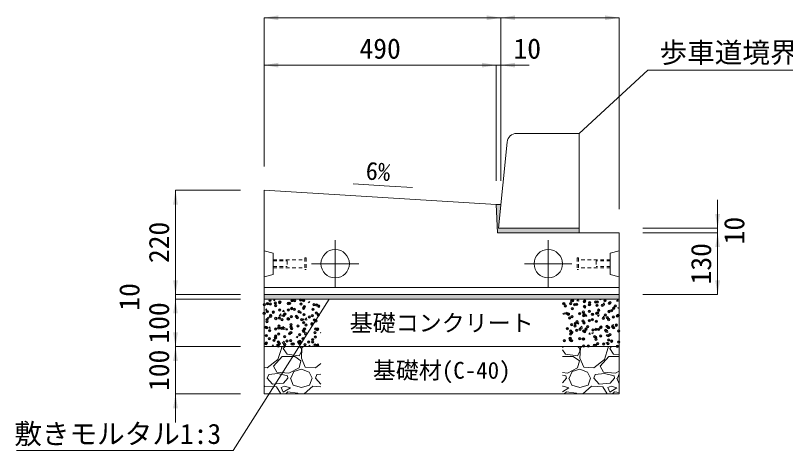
# Model space of a CAD drawing. Units: millimetres at full size. Extents: x 1547 to 6797, y -2117 to 5308.
# Drawn here: x 3888 to 5515, y 3360 to 4279 of the extents above; entities that cross this region are included whole.
import ezdxf
from ezdxf.enums import TextEntityAlignment as Align

# ---------------------------------------------------------------- set-up
doc = ezdxf.new("R2010")
doc.units = ezdxf.units.MM
doc.header["$LTSCALE"] = 10
doc.header["$PDMODE"] = 32
doc.header["$PDSIZE"] = 5
doc.linetypes.add('USER2', pattern=[1.35, 0.75, -0.6])
doc.linetypes.add('USER3', pattern=[28.575, 19.05, -3.175, 3.175, -3.175])
doc.layers.add('ハッチング_モルタル', color=30, linetype='Continuous')
doc.layers.add('文字', color=7, linetype='Continuous')
for name, color, linetype, lineweight in [('ハッチング_基礎', 150, 'Continuous', 5), ('境界ブロック', 4, 'Continuous', 13), ('寸法線', 7, 'Continuous', 13), ('引出線', 4, 'Continuous', 13), ('本体', 2, 'Continuous', 13), ('舗装・基礎', 3, 'Continuous', 13), ('補助線', 8, 'USER3', 9), ('部品', 3, 'USER2', 5)]:
    doc.layers.add(name, color=color, linetype=linetype, lineweight=lineweight)
doc.styles.add('ＭＳ ゴシック', font='')
doc.styles.get('ＭＳ ゴシック').set_extended_font_data('MS Gothic')

# ---------------------------------------------------------------- blocks, each defined once
blk = doc.blocks.new('filled_arrow')
at = {"color": 0, "linetype": 'Continuous', "lineweight": -2}
blk.add_solid([(7.5, 1.25), (0, 0), (7.5, -1.25)], dxfattribs=at)

msp = doc.modelspace()

# ---------------------------------------------------------------- hatches: boundary and pattern name
at = {"layer": 'ハッチング_モルタル'}
for points in [[(5078.3, 3819.7), (5078.3, 3829.7), (4908.3, 3829.7), (4913.3, 3879.7), (4903.32, 3879.7), (4906.32, 3819.7)], [(5163.32, 3679.7), (5163.32, 3689.7), (4413.32, 3689.7), (4413.32, 3679.7)]]:
    msp.add_hatch(color=256, dxfattribs=at).paths.add_polyline_path(points)

# ---------------------------------------------------------------- linework, layer by layer
at = {"layer": 'ハッチング_基礎'}
for p, q in [((4433.01, 3677.85), (4436.57, 3679.21)), ((4433.01, 3677.84), (4435.53, 3676.13)), ((4435.53, 3676.13), (4436.56, 3679.2)), ((5073.46, 3676.35), (5076.67, 3679.7)), ((5073.46, 3676.36), (5077.97, 3675.65)), ((5077.97, 3675.65), (5077.5, 3679.7)), ((5121.23, 3679), (5121.83, 3679.7)), ((5121.23, 3679), (5124.27, 3678.73)), ((5124.25, 3678.73), (5124.07, 3679.7)), ((5157.67, 3675.81), (5160.12, 3678.73)), ((5157.67, 3675.81), (5160.71, 3675.54)), ((5160.69, 3675.54), (5160.1, 3678.72)), ((4415.9, 3656.77), (4418.35, 3659.69)), ((4418.92, 3656.5), (4418.33, 3659.68)), ((4506.01, 3673.77), (4508.54, 3672.07)), ((4506.02, 3673.78), (4509.58, 3675.15)), ((4508.54, 3672.07), (4509.57, 3675.14)), ((5086.73, 3665.74), (5089.26, 3664.04)), ((5086.74, 3665.75), (5090.3, 3667.12)), ((5089.26, 3664.04), (5090.29, 3667.11)), ((5127.67, 3667.94), (5131.63, 3672.06)), ((5127.67, 3667.95), (5132.19, 3667.25)), ((5132.19, 3667.24), (5131.63, 3672.06)), ((5159.74, 3661.69), (5163.3, 3663.05)), ((5159.74, 3661.68), (5162.27, 3659.97)), ((5162.27, 3659.97), (5163.3, 3663.04)), ((4415.9, 3656.77), (4418.94, 3656.5)), ((4444.77, 3644.65), (4448.73, 3648.77)), ((4444.77, 3644.65), (4449.29, 3643.95)), ((4449.28, 3643.95), (4448.72, 3648.77)), ((4452.34, 3653.58), (4454.79, 3656.5)), ((4452.34, 3653.58), (4455.38, 3653.31)), ((4455.36, 3653.31), (4454.77, 3656.49)), ((4463.33, 3657.4), (4466.89, 3658.76)), ((4463.33, 3657.39), (4465.86, 3655.68)), ((4465.86, 3655.68), (4466.89, 3658.75)), ((4488.78, 3650.39), (4491.23, 3653.31)), ((4488.78, 3650.39), (4491.81, 3650.13)), ((4491.8, 3650.12), (4491.21, 3653.31)), ((4525.21, 3647.2), (4527.66, 3650.12)), ((4525.21, 3647.2), (4528.25, 3646.94)), ((4528.23, 3646.93), (4527.64, 3650.12)), ((5044.05, 3649.36), (5046.58, 3647.65)), ((5044.06, 3649.37), (5047.61, 3650.73)), ((5046.58, 3647.65), (5047.61, 3650.72)), ((5055.41, 3647.16), (5057.86, 3650.08)), ((5055.41, 3647.16), (5058.45, 3646.9)), ((5058.43, 3646.89), (5057.84, 3650.08)), ((5091.85, 3643.97), (5094.3, 3646.89)), ((5091.85, 3643.97), (5094.88, 3643.71)), ((5094.86, 3643.7), (5094.27, 3646.89)), ((5117.06, 3645.3), (5120.62, 3646.67)), ((5117.06, 3645.29), (5119.58, 3643.59)), ((5119.58, 3643.59), (5120.61, 3646.66)), ((5128.28, 3640.79), (5130.73, 3643.7)), ((5131.3, 3640.52), (5130.71, 3643.7)), ((4420.65, 3641.01), (4424.21, 3642.38)), ((4420.65, 3641), (4423.17, 3639.3)), ((4423.17, 3639.3), (4424.2, 3642.37)), ((4493.65, 3636.93), (4496.18, 3635.23)), ((4493.66, 3636.94), (4497.21, 3638.31)), ((4496.18, 3635.23), (4497.21, 3638.3)), ((4498.98, 3636.24), (4503.5, 3635.54)), ((4498.99, 3636.24), (4502.94, 3640.36)), ((4503.5, 3635.54), (4502.94, 3640.36)), ((5074.37, 3628.91), (5076.9, 3627.2)), ((5074.38, 3628.92), (5077.93, 3630.28)), ((5076.9, 3627.2), (5077.93, 3630.27)), ((5128.28, 3640.79), (5131.32, 3640.52)), ((4422.95, 3618.56), (4425.4, 3621.47)), ((4422.95, 3618.56), (4425.99, 3618.29)), ((4425.97, 3618.29), (4425.38, 3621.47)), ((4450.97, 3620.56), (4454.53, 3621.92)), ((4450.97, 3620.55), (4453.5, 3618.84)), ((4453.5, 3618.84), (4454.53, 3621.91)), ((4459.39, 3615.37), (4461.84, 3618.29)), ((4459.39, 3615.37), (4462.43, 3615.1)), ((4462.41, 3615.1), (4461.82, 3618.28)), ((4495.83, 3612.18), (4498.28, 3615.1)), ((4495.83, 3612.18), (4498.86, 3611.91)), ((4498.84, 3611.91), (4498.26, 3615.1)), ((4523.98, 3616.49), (4527.54, 3617.85)), ((4523.98, 3616.48), (4526.5, 3614.78)), ((4526.5, 3614.78), (4527.53, 3617.84)), ((5062.46, 3608.95), (5064.91, 3611.87)), ((5065.47, 3608.68), (5064.89, 3611.86)), ((5080.19, 3618.46), (5084.15, 3622.58)), ((5080.19, 3618.46), (5084.71, 3617.76)), ((5084.71, 3617.75), (5084.15, 3622.58)), ((5134.41, 3610.05), (5138.37, 3614.17)), ((5138.92, 3609.35), (5138.36, 3614.17)), ((5147.38, 3624.85), (5150.94, 3626.21)), ((5147.38, 3624.84), (5149.91, 3623.13)), ((5149.91, 3623.13), (5150.94, 3626.2)), ((4481.29, 3600.1), (4483.82, 3598.39)), ((4481.3, 3600.1), (4484.85, 3601.47)), ((4483.82, 3598.39), (4484.85, 3601.46)), ((4532.26, 3608.99), (4533.32, 3610.25)), ((4532.26, 3608.99), (4533.32, 3608.9)), ((5062.46, 3608.95), (5065.49, 3608.68)), ((5098.9, 3605.76), (5101.34, 3608.68)), ((5098.9, 3605.76), (5101.93, 3605.5)), ((5101.91, 3605.49), (5101.32, 3608.68)), ((5104.7, 3608.46), (5108.26, 3609.83)), ((5104.7, 3608.45), (5107.22, 3606.75)), ((5107.22, 3606.75), (5108.25, 3609.82)), ((5134.41, 3610.05), (5138.92, 3609.35)), ((5135.33, 3602.57), (5137.78, 3605.49)), ((5135.33, 3602.57), (5138.37, 3602.31)), ((5138.35, 3602.3), (5137.76, 3605.49)), ((4430, 3580.34), (4432.45, 3583.26)), ((4430, 3580.34), (4433.04, 3580.08)), ((4433.02, 3580.08), (4432.43, 3583.26)), ((4438.61, 3583.72), (4442.17, 3585.09)), ((4438.61, 3583.71), (4441.14, 3582.01)), ((4441.14, 3582.01), (4442.17, 3585.08)), ((4450.49, 3577.84), (4449.35, 3579.7)), ((4451.5, 3586.76), (4456.02, 3586.06)), ((4451.51, 3586.75), (4455.46, 3590.88)), ((4457.44, 3579.7), (4453.54, 3575.8)), ((4456.02, 3586.05), (4455.46, 3590.88)), ((4468.57, 3579.7), (4468.89, 3580.08)), ((4468.94, 3579.7), (4468.87, 3580.07)), ((4492.15, 3575.8), (4487.7, 3579.7)), ((4496.32, 3579.7), (4493.17, 3576.82)), ((4507.02, 3579.7), (4509.68, 3582.47)), ((4510, 3579.7), (4509.67, 3582.47)), ((4511.75, 3579.7), (4515.18, 3581.02)), ((4514.73, 3579.7), (4515.17, 3581.01)), ((5045.44, 3579.7), (5043.32, 3577.58)), ((5062.01, 3592.07), (5064.54, 3590.36)), ((5062.02, 3592.08), (5065.57, 3593.44)), ((5064.54, 3590.36), (5065.57, 3593.43)), ((5080.15, 3575.8), (5075.7, 3579.7)), ((5084.32, 3579.7), (5081.17, 3576.82)), ((5135.02, 3588.01), (5138.58, 3589.38)), ((5135.02, 3588), (5137.55, 3586.3)), ((5137.55, 3586.3), (5138.58, 3589.37)), ((5140.09, 3577.84), (5138.95, 3579.7)), ((5147.04, 3579.7), (5143.14, 3575.8)), ((4442.37, 3552.44), (4450.49, 3577.84)), ((4453.54, 3575.8), (4461.67, 3563.61)), ((4461.67, 3563.61), (4487.07, 3560.56)), ((4487.07, 3560.56), (4492.15, 3569.71)), ((4493.17, 3576.82), (4492.15, 3555.48)), ((4492.15, 3569.71), (4492.15, 3575.8)), ((5043.32, 3573.14), (5049.67, 3563.61)), ((5049.67, 3563.61), (5075.07, 3560.56)), ((5075.07, 3560.56), (5080.15, 3569.71)), ((5081.17, 3576.82), (5080.15, 3555.48)), ((5080.15, 3569.71), (5080.15, 3575.8)), ((5131.97, 3552.44), (5140.09, 3577.84)), ((5143.14, 3575.8), (5151.27, 3563.61)), ((5151.27, 3563.61), (5163.32, 3562.17)), ((4420.01, 3535.16), (4442.37, 3552.44)), ((4433.22, 3538.21), (4451.51, 3558.53)), ((4451.51, 3558.53), (4477.93, 3558.53)), ((4477.93, 3558.53), (4491.13, 3549.39)), ((4491.13, 3549.39), (4487.07, 3535.16)), ((4492.15, 3555.48), (4500.28, 3536.18)), ((5043.32, 3558.53), (5065.93, 3558.53)), ((5065.93, 3558.53), (5079.13, 3549.39)), ((5079.13, 3549.39), (5075.07, 3535.16)), ((5080.15, 3555.48), (5088.28, 3536.18)), ((5109.61, 3535.16), (5131.97, 3552.44)), ((5122.82, 3538.21), (5141.11, 3558.53)), ((5141.11, 3558.53), (5163.32, 3558.53)), ((4413.32, 3535.48), (4420.01, 3535.16)), ((4440.33, 3526.02), (4433.22, 3538.21)), ((4487.07, 3535.16), (4465.73, 3523.99)), ((4475.89, 3527.04), (4492.15, 3532.12)), ((4492.15, 3532.12), (4508.41, 3526.02)), ((4500.28, 3536.18), (4521.61, 3535.16)), ((4521.61, 3535.16), (4533.32, 3544.21)), ((5075.07, 3535.16), (5053.73, 3523.99)), ((5063.89, 3527.04), (5080.15, 3532.12)), ((5080.15, 3532.12), (5096.41, 3526.02)), ((5088.28, 3536.18), (5109.61, 3535.16)), ((5129.93, 3526.02), (5122.82, 3538.21)), ((4420.01, 3512.81), (4423.06, 3520.94)), ((4442.37, 3522.97), (4423.06, 3520.94)), ((4465.73, 3523.99), (4440.33, 3526.02)), ((4462.69, 3517.89), (4442.37, 3522.97)), ((4463.7, 3512.81), (4462.69, 3517.89)), ((4469.8, 3512.81), (4475.89, 3527.04)), ((4508.41, 3526.02), (4514.5, 3512.81)), ((4521.61, 3512.81), (4524.66, 3520.94)), ((4533.32, 3521.85), (4524.66, 3520.94)), ((5053.73, 3523.99), (5043.32, 3524.82)), ((5050.69, 3517.89), (5043.32, 3519.73)), ((5051.7, 3512.81), (5050.69, 3517.89)), ((5057.8, 3512.81), (5063.89, 3527.04)), ((5096.41, 3526.02), (5102.5, 3512.81)), ((5109.61, 3512.81), (5112.66, 3520.94)), ((5131.97, 3522.97), (5112.66, 3520.94)), ((5155.33, 3523.99), (5129.93, 3526.02)), ((5152.29, 3517.89), (5131.97, 3522.97)), ((5153.3, 3512.81), (5152.29, 3517.89)), ((5163.32, 3528.17), (5155.33, 3523.99)), ((5159.4, 3512.81), (5163.32, 3521.96)), ((4431.19, 3500.62), (4420.01, 3512.81)), ((4454.56, 3502.65), (4431.19, 3500.62)), ((4463.7, 3512.81), (4454.56, 3502.65)), ((4468.78, 3512.81), (4474.88, 3498.59)), ((4474.88, 3498.59), (4492.15, 3493.51)), ((4492.15, 3493.51), (4509.42, 3498.59)), ((4509.42, 3498.59), (4514.5, 3512.81)), ((4532.79, 3500.62), (4521.61, 3512.81)), ((4533.32, 3500.67), (4532.79, 3500.62)), ((5051.7, 3512.81), (5043.32, 3503.5)), ((5056.78, 3512.81), (5062.88, 3498.59)), ((5062.88, 3498.59), (5080.15, 3493.51)), ((5080.15, 3493.51), (5097.42, 3498.59)), ((5097.42, 3498.59), (5102.5, 3512.81)), ((5120.79, 3500.62), (5109.61, 3512.81)), ((5144.16, 3502.65), (5120.79, 3500.62)), ((5153.3, 3512.81), (5144.16, 3502.65)), ((5158.38, 3512.81), (5163.32, 3501.3)), ((4414.93, 3496.56), (4413.32, 3495.08)), ((4439.32, 3494.52), (4414.93, 3496.56)), ((4448.38, 3479.7), (4439.32, 3494.52)), ((4456.59, 3496.56), (4449.48, 3493.51)), ((4449.48, 3493.51), (4453.54, 3483.35)), ((4453.54, 3483.35), (4468.78, 3492.49)), ((4468.78, 3492.49), (4456.59, 3496.56)), ((4463.7, 3484.36), (4459.04, 3479.7)), ((4484.02, 3481.32), (4463.7, 3484.36)), ((4485.87, 3479.7), (4484.02, 3481.32)), ((4516.53, 3496.56), (4498.07, 3479.7)), ((4533.32, 3495.16), (4516.53, 3496.56)), ((5044.59, 3496.56), (5043.32, 3496.01)), ((5043.32, 3484.41), (5056.78, 3492.49)), ((5056.78, 3492.49), (5044.59, 3496.56)), ((5051.7, 3484.36), (5047.04, 3479.7)), ((5072.02, 3481.32), (5051.7, 3484.36)), ((5073.87, 3479.7), (5072.02, 3481.32)), ((5104.53, 3496.56), (5086.07, 3479.7)), ((5128.92, 3494.52), (5104.53, 3496.56)), ((5137.98, 3479.7), (5128.92, 3494.52)), ((5146.19, 3496.56), (5139.08, 3493.51)), ((5139.08, 3493.51), (5143.14, 3483.35)), ((5143.14, 3483.35), (5158.38, 3492.49)), ((5158.38, 3492.49), (5146.19, 3496.56)), ((5153.3, 3484.36), (5148.64, 3479.7)), ((5163.32, 3482.86), (5153.3, 3484.36))]:
    msp.add_line(p, q, dxfattribs=at)
for p in [(4425.48, 3677.45), (4446.52, 3673.83), (4472.18, 3677.08), (4478.07, 3676.75), (4490.79, 3678.43), (4496.9, 3676.47), (5062.6, 3675.96), (5064.85, 3677.07), (5089.71, 3674.81), (5090.17, 3675.73), (5113.69, 3674.16), (5116.83, 3673.66), (5132.93, 3676.7), (4414.04, 3668.32), (4420.43, 3670.25), (4426.75, 3670), (4437.25, 3671.9), (4437.65, 3666.29), (4445.9, 3656.92), (4445.99, 3672.53), (4464.36, 3670.76), (4467.28, 3671.38), (4471.56, 3660.17), (4477.43, 3658.39), (4491.48, 3669.61), (4496.67, 3660.92), (4497.94, 3663.98), (4516.3, 3658.69), (4518.6, 3668.47), (4524.03, 3667.55), (4528.75, 3665.15), (5046.19, 3670.28), (5049.65, 3665.73), (5060.54, 3670.64), (5064.23, 3660.16), (5068.89, 3668.26), (5073.31, 3669.13), (5090.32, 3663.74), (5100.43, 3667.99), (5100.98, 3672.49), (5115.98, 3666.99), (5127.54, 3666.84), (5142.36, 3670.8), (5143.95, 3672.52), (5151.65, 3660.88), (5154.66, 3665.69), (4413.39, 3649.96), (4419.82, 3653.34), (4427.35, 3645.94), (4427.43, 3643.43), (4432.63, 3652.49), (4454.47, 3644.8), (4457.05, 3648.52), (4464.71, 3656.72), (4470.94, 3643.26), (4481.59, 3643.65), (4483.3, 3640.89), (4486.68, 3653.6), (4497.33, 3647.07), (4508.71, 3642.51), (4515.39, 3645.11), (4523.41, 3650.64), (4528.1, 3646.79), (5052.49, 3650.13), (5055.53, 3648.23), (5063.62, 3643.25), (5079.61, 3648.99), (5087.61, 3652.45), (5088.07, 3645.41), (5089.7, 3646.83), (5100.33, 3654.13), (5106.73, 3647.84), (5115.36, 3650.08), (5117.7, 3650.5), (5119.57, 3656.66), (5133.84, 3646.7), (5138.29, 3640.85), (5141.74, 3653.89), (5147.32, 3655.59), (5151, 3642.52), (5159.49, 3644.43), (5160.96, 3645.55), (4419.2, 3636.43), (4419.26, 3632.46), (4438.06, 3639.12), (4445.28, 3640.01), (4451.35, 3636.68), (4464.06, 3638.36), (4465.18, 3637.97), (4470.32, 3626.35), (4492.3, 3636.83), (4496.71, 3630.15), (4502.02, 3625.08), (4514.21, 3628.38), (4514.74, 3626.75), (4519.42, 3635.68), (4522.79, 3633.73), (5058.44, 3640.33), (5063, 3626.34), (5070.62, 3629.18), (5074.25, 3632.42), (5086.97, 3634.09), (5089.08, 3629.91), (5100.24, 3634.26), (5106.2, 3636.62), (5114.74, 3633.17), (5129.87, 3639.35), (5141.12, 3636.98), (5156.88, 3625.02), (4417.25, 3620.12), (4418.58, 3619.52), (4425.33, 3613.12), (4437.98, 3616.65), (4444.36, 3618.98), (4444.66, 3623.09), (4450.7, 3618.32), (4454.95, 3618.21), (4469.71, 3609.44), (4469.94, 3620.85), (4471.48, 3617.83), (4484.58, 3623.29), (4496.09, 3613.24), (4496.75, 3612.14), (4498.6, 3616.68), (4520.62, 3609.25), (4522.17, 3616.82), (4525.72, 3615.54), (4526.38, 3617.22), (5053.31, 3617.35), (5060.88, 3612.38), (5062.38, 3609.43), (5069.72, 3623.03), (5073.6, 3614.05), (5080.43, 3616.21), (5088.46, 3613), (5090.02, 3611.4), (5092.84, 3616.59), (5096.83, 3621.88), (5107.54, 3615.06), (5114.12, 3616.26), (5119.64, 3616.48), (5123.95, 3620.74), (5124.92, 3620.81), (5134.66, 3613.91), (5137.64, 3622.48), (5140.51, 3620.06), (5149.27, 3621.57), (5151.07, 3619.59), (5161.78, 3612.77), (4417.96, 3602.61), (4424.62, 3596.61), (4434.47, 3593.02), (4437.34, 3598.28), (4437.5, 3601.97), (4444.05, 3606.18), (4456.58, 3600.82), (4461.59, 3591.87), (4467.13, 3607.05), (4469.09, 3592.52), (4488.66, 3605.04), (4495.47, 3596.33), (4501.38, 3606.71), (4516.15, 3594.36), (4521.56, 3599.91), (5047.52, 3592.34), (5059.61, 3597.21), (5060.24, 3594.02), (5060.39, 3606.31), (5061.76, 3592.52), (5079.48, 3596.55), (5086.73, 3596.06), (5087.85, 3596.09), (5111.56, 3600.77), (5113.5, 3599.34), (5113.84, 3594.92), (5124.28, 3602.45), (5139.89, 3603.15), (5140.96, 3593.77), (5143.52, 3604.98), (4417.35, 3585.7), (4418.07, 3587.34), (4443.21, 3580.78), (4443.43, 3589.27), (4445.18, 3586.19), (4456.9, 3584.19), (4472.3, 3585.05), (4475.29, 3585), (4486.53, 3589.28), (4488.01, 3586.68), (4488.71, 3590.73), (4499.42, 3583.9), (4507.25, 3589.21), (4515.83, 3589.58), (4520.94, 3583), (4526.54, 3582.76), (5087.92, 3581.09), (5098.2, 3580.74), (5110.91, 3582.41), (5112.89, 3582.43), (5117.55, 3586.17), (5130.15, 3584.95), (5139.27, 3586.24), (5147.17, 3591.26), (5159.34, 3580.1), (5162.24, 3589.17)]:
    msp.add_point(p, dxfattribs=at)
at = {"layer": '境界ブロック'}
for p, q in [((5078.3, 4029.7), (4946.4, 4029.7)), ((5078.3, 3829.7), (5078.3, 4029.7)), ((4908.3, 3829.7), (4926.5, 4011.69)), ((5078.3, 3829.7), (4908.3, 3829.7))]:
    msp.add_line(p, q, dxfattribs=at)
msp.add_arc((4946.4, 4009.7), 20, 90, 174.28941, dxfattribs=at)
at = {"layer": '寸法線'}
for p, q in [((4413.32, 4274.02), (4913.3, 4274.02)), ((4413.32, 3959.7), (4413.32, 4274.02)), ((4913.3, 3929.7), (4913.3, 4274.02)), ((4913.3, 4274.02), (5163.32, 4274.02)), ((4913.3, 3929.7), (4913.3, 4274.02)), ((5163.32, 3869.7), (5163.32, 4274.02)), ((4413.32, 4174.02), (4903.32, 4174.02)), ((4413.32, 3959.7), (4413.32, 4174.02)), ((4843.32, 4174.02), (4973.3, 4174.02)), ((4903.32, 3929.7), (4903.32, 4174.02)), ((4903.32, 3929.7), (4903.32, 4174.02)), ((4913.3, 3929.7), (4913.3, 4174.02)), ((4226.2, 3689.7), (4226.2, 3909.7)), ((4363.32, 3909.7), (4226.2, 3909.7)), ((5370.94, 3759.7), (5370.94, 3889.7)), ((5213.32, 3829.7), (5370.94, 3829.7)), ((5213.32, 3819.7), (5370.94, 3819.7)), ((5213.32, 3819.7), (5370.94, 3819.7)), ((5370.94, 3689.7), (5370.94, 3819.7)), ((4226.2, 3749.7), (4226.2, 3619.7)), ((4363.32, 3689.7), (4226.2, 3689.7)), ((4363.32, 3689.7), (4226.2, 3689.7)), ((4363.32, 3679.7), (4226.2, 3679.7)), ((4226.2, 3679.7), (4226.2, 3519.7)), ((4363.32, 3679.7), (4226.2, 3679.7)), ((5213.32, 3689.7), (5370.94, 3689.7)), ((4226.2, 3639.7), (4226.2, 3419.7)), ((4363.32, 3579.7), (4226.2, 3579.7)), ((4363.32, 3579.7), (4226.2, 3579.7)), ((4363.32, 3479.7), (4226.2, 3479.7))]:
    msp.add_line(p, q, dxfattribs=at)
at = {"layer": '引出線'}
for points in [[(5078.3, 4029.7), (5223.39, 4163.37), (5760.52, 4163.37)], [(4726.54, 3915.62), (4677.87, 3918.6), (4601.67, 3923.27)], [(4550.49, 3679.7), (4347.65, 3360.19), (3890.24, 3360.19)]]:
    msp.add_lwpolyline(points, dxfattribs=at)
at = {"layer": '本体'}
for p, q in [((4413.32, 3689.7), (4413.32, 3909.7)), ((4903.32, 3879.7), (4413.32, 3909.7)), ((4903.32, 3879.7), (4906.32, 3819.7)), ((5163.32, 3819.7), (4906.32, 3819.7)), ((5163.32, 3689.7), (5163.32, 3819.7)), ((4432.32, 3777.2), (4413.32, 3782.2)), ((4432.32, 3732.2), (4432.32, 3777.2)), ((5144.32, 3777.2), (5163.32, 3782.2)), ((5144.32, 3732.2), (5144.32, 3777.2)), ((4413.32, 3727.2), (4432.32, 3732.2)), ((5163.32, 3727.2), (5144.32, 3732.2)), ((5163.32, 3704.7), (4413.32, 3704.7)), ((5163.32, 3689.7), (4413.32, 3689.7))]:
    msp.add_line(p, q, dxfattribs=at)
for centre in [(4563.32, 3754.7), (5013.32, 3754.7)]:
    msp.add_circle(centre, 30, dxfattribs=at)
at = {"layer": '舗装・基礎'}
for p, q in [((4903.32, 3879.7), (4913.3, 3879.7)), ((5078.3, 3829.7), (5078.3, 3819.7))]:
    msp.add_line(p, q, dxfattribs=at)
for points in [[(4413.32, 3689.7), (5163.32, 3689.7), (5163.32, 3679.7), (4413.32, 3679.7)], [(4413.32, 3679.7), (5163.32, 3679.7), (5163.32, 3579.7), (4413.32, 3579.7)], [(4413.32, 3579.7), (5163.32, 3579.7), (5163.32, 3479.7), (4413.32, 3479.7)]]:
    msp.add_lwpolyline(points, close=True, dxfattribs=at)
at = {"layer": '補助線'}
for p, q in [((4563.32, 3804.7), (4563.32, 3704.7)), ((5013.32, 3804.7), (5013.32, 3704.7)), ((4513.32, 3754.7), (4613.32, 3754.7)), ((4963.32, 3754.7), (5063.32, 3754.7))]:
    msp.add_line(p, q, dxfattribs=at)
at = {"layer": '部品'}
for p, q in [((4432.32, 3763.2), (4499.32, 3763.2)), ((4432.32, 3760.7), (4462.32, 3760.7)), ((4462.32, 3760.7), (4462.32, 3748.7)), ((4499.32, 3767.2), (4499.32, 3742.2)), ((4499.32, 3767.2), (4502.32, 3767.2)), ((4502.32, 3767.2), (4502.32, 3742.2)), ((5074.32, 3767.2), (5074.32, 3742.2)), ((5077.32, 3767.2), (5074.32, 3767.2)), ((5077.32, 3767.2), (5077.32, 3742.2)), ((5144.32, 3763.2), (5077.32, 3763.2)), ((5114.32, 3760.7), (5114.32, 3748.7)), ((5144.32, 3760.7), (5114.32, 3760.7)), ((4432.32, 3748.7), (4462.32, 3748.7)), ((4432.32, 3746.2), (4499.32, 3746.2)), ((4499.32, 3742.2), (4502.32, 3742.2)), ((5077.32, 3742.2), (5074.32, 3742.2)), ((5144.32, 3746.2), (5077.32, 3746.2)), ((5144.32, 3748.7), (5114.32, 3748.7))]:
    msp.add_line(p, q, dxfattribs=at)

# ---------------------------------------------------------------- block references
at = {"layer": '寸法線', "xscale": 4, "yscale": 4}
for p in [(4413.32, 4274.02), (4913.3, 4274.02), (4413.32, 4174.02), (4913.3, 4174.02)]:
    msp.add_blockref('filled_arrow', p, dxfattribs=at)
for p, rotation in [((4913.3, 4274.02), 180), ((5163.32, 4274.02), 180), ((4903.32, 4174.02), 180), ((4903.32, 4174.02), 180), ((4226.2, 3909.7), 270), ((5370.94, 3829.7), 90), ((5370.94, 3819.7), 270), ((5370.94, 3819.7), 270), ((4226.2, 3689.7), 90), ((4226.2, 3689.7), 90), ((5370.94, 3689.7), 90), ((4226.2, 3679.7), 270), ((4226.2, 3679.7), 270), ((4226.2, 3579.7), 90), ((4226.2, 3579.7), 270), ((4226.2, 3479.7), 270)]:
    msp.add_blockref('filled_arrow', p, dxfattribs=dict(at, rotation=rotation))
at = {"layer": '引出線'}
for p, xscale, yscale, rotation in [((5078.3, 4029.7), 0.16, 0.16, 42.7), ((4726.54, 3915.62), 0.12, 0.12, 176.5), ((4550.49, 3679.7), 0.133, 0.133, 237.6)]:
    msp.add_blockref('filled_arrow', p, dxfattribs=dict(at, xscale=xscale, yscale=yscale, rotation=rotation))

# ---------------------------------------------------------------- texts
at = {"layer": '寸法線', "style": 'ＭＳ ゴシック'}
for s, p in [('490', (4658.32, 4209.02)), ('10', (4969.01, 4209.02))]:
    msp.add_text(s, height=42.72, dxfattribs=at).set_placement(p, align=Align.MIDDLE_CENTER)
for s, p in [('220', (4191.2, 3799.7)), ('10', (5405.94, 3824.7)), ('130', (5335.94, 3754.7)), ('10', (4128.7, 3684.7)), ('100', (4191.2, 3629.7)), ('100', (4191.2, 3529.7))]:
    msp.add_text(s, height=42.72, rotation=90, dxfattribs=at).set_placement(p, align=Align.MIDDLE_CENTER)
at = {"layer": '引出線', "style": 'ＭＳ ゴシック'}
msp.add_text('歩車道境界ブロック', height=42.72, dxfattribs=at).set_placement((5248.39, 4221.94), align=Align.TOP_LEFT)
msp.add_text(' 6%', height=37.98, rotation=356.496, dxfattribs=at).set_placement((4680.85, 3967.32), align=Align.TOP_RIGHT)
msp.add_text('敷きモルタル1:3', height=42.72, dxfattribs=at).set_placement((4322.65, 3416.93), align=Align.TOP_RIGHT)
at = {"layer": '文字', "style": 'ＭＳ ゴシック'}
for s, p in [('基礎コンクリート', (4788.32, 3629.7)), ('基礎材(C-40)', (4788.32, 3529.7))]:
    msp.add_text(s, height=35.6, dxfattribs=at).set_placement(p, align=Align.MIDDLE_CENTER)

doc.saveas('drawing.dxf')
